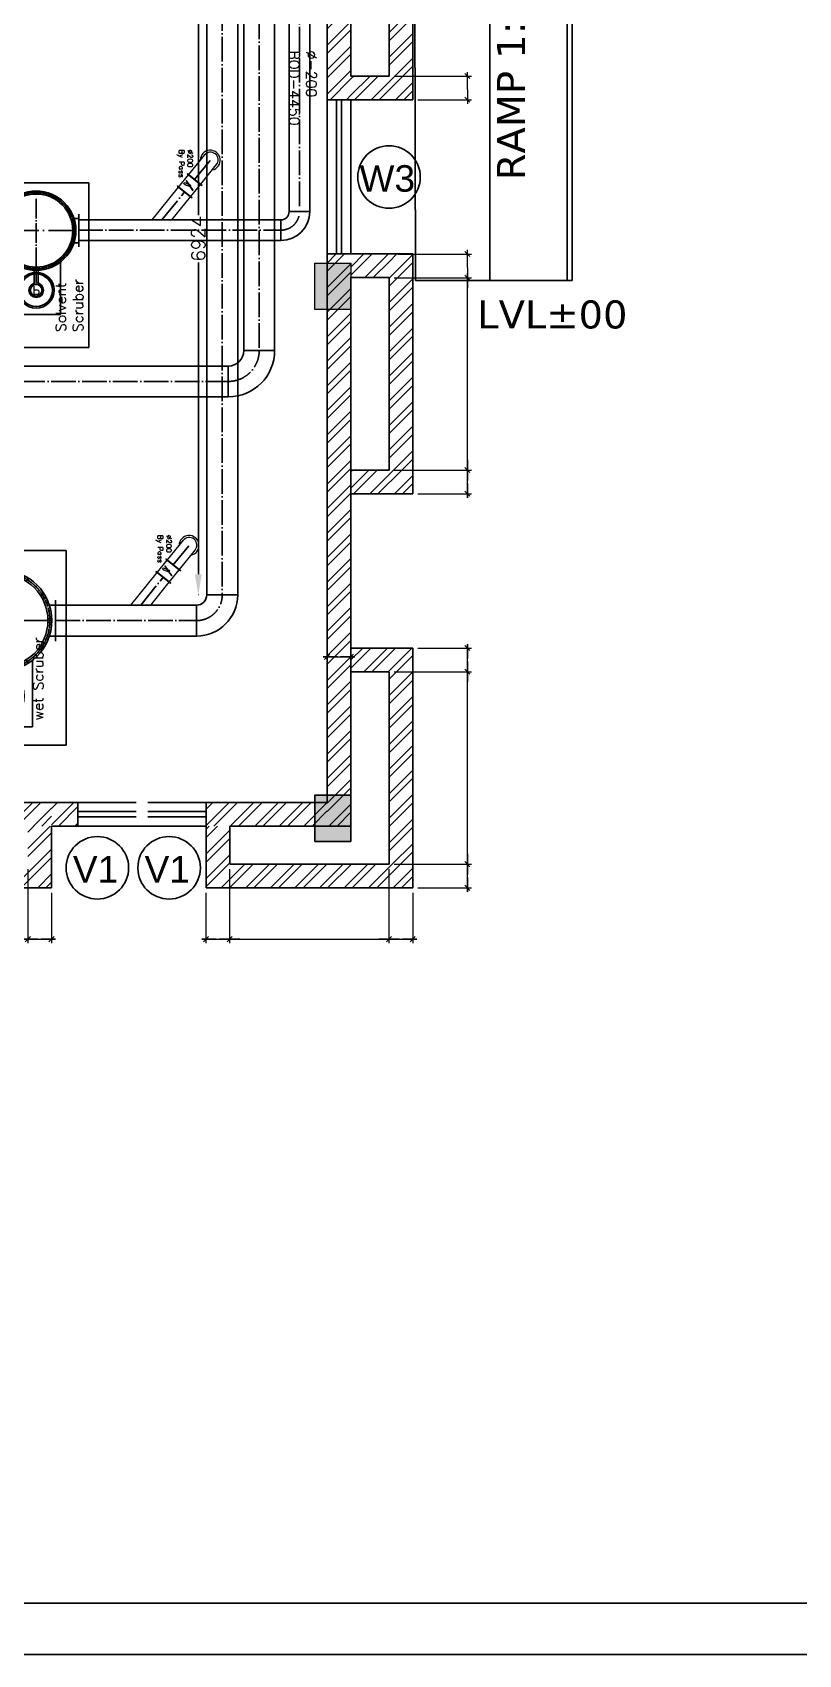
# Model space of a CAD drawing. Header units: millimetres. Extents: x 1731 to 55573, y 1167 to 54427.
# Drawn here: x 27305 to 34746, y 1167 to 16934 of the extents above; entities that cross this region are included whole.
import ezdxf

# ---------------------------------------------------------------- set-up
doc = ezdxf.new("R2010")
doc.units = ezdxf.units.MM
for name, pattern in [('ACAD_ISO04W100', [30, 24, -3, 0, -3]), ('CENTER', [2, 1.25, -0.25, 0.25, -0.25]), ('CENTER2', [1.125, 0.75, -0.125, 0.125, -0.125])]:
    doc.linetypes.add(name, pattern=pattern)
for name, color, linetype, lineweight in [('COL', 121, 'Continuous', 0), ('DIM 12', 2, 'Continuous', 9), ('EX-PP-FRP DUCT', 1, 'Continuous', 18)]:
    doc.layers.add(name, color=color, linetype=linetype, lineweight=lineweight)
for name, color, linetype in [('EX-TXT', 7, 'Continuous'), ('EXHAUST DUICT', 1, 'Continuous'), ('FH Exhaust duct cen', 8, 'CENTER'), ('HACH', 8, 'Continuous'), ('ILA-HATCH', 8, 'Continuous'), ('RAILING', 2, 'Continuous'), ('WINDOW', 4, 'Continuous')]:
    doc.layers.add(name, color=color, linetype=linetype)
doc.styles.add('arial', font='arialbd.ttf', dxfattribs={"height": 0.25})
doc.styles.add('ISTD', font='verdana.ttf', dxfattribs={"height": 300})
doc.styles.add('Legend', font='romant.shx')
doc.styles.add('ROMANS', font='romans.shx')
doc.styles.get("Standard").update_dxf_attribs({"font": 'arial.ttf'})
doc.dimstyles.new('CGMP CP LINE', dxfattribs={"dimtxt": 130, "dimasz": 200, "dimexe": 0.18, "dimexo": 0.0625, "dimgap": 0.09, "dimtad": 0, "dimdec": 0, "dimzin": 0, "dimdsep": 46, "dimtxsty": 'ROMANS', "dimcen": 0.09, "dimclrd": 1, "dimclre": 251, "dimadec": 0, "dimazin": 0, "dimtfac": 1, "dimtdec": 0, "dimtofl": 0, "dimtmove": 0, "dimatfit": 3, "dimfxl": 0.18, "dimtolj": 1, "dimtzin": 0, "dimlwd": -1, "dimlwe": 5, "dimarcsym": 0})
doc.dimstyles.new('GRID', dxfattribs={"dimtxt": 0.25, "dimasz": 400, "dimexe": 40, "dimexo": 50, "dimgap": 1.2, "dimtad": 0, "dimdec": 0, "dimrnd": 5, "dimzin": 0, "dimdsep": 46, "dimtxsty": 'arial', "dimblk": 'TCKA', "dimcen": 1, "dimclrd": 251, "dimclre": 251, "dimclrt": 3, "dimadec": 0, "dimazin": 0, "dimtfac": 1, "dimtdec": 0, "dimtix": 1, "dimtmove": 1, "dimatfit": 3, "dimfxl": 1, "dimtvp": 1, "dimtolj": 1, "dimtzin": 0, "dimlwd": 5, "dimlwe": 5, "dimarcsym": 0})
pattern_1 = [(45, (-2102322.3, 904690.87), (-119.324269, 119.324269), []), (45, (-2102242.75, 904690.87), (-119.324269, 119.324269), [])]
pattern_2 = [(45, (-4044702.46, 754160.27), (-119.324269, 119.324269), []), (45, (-4044622.91, 754160.27), (-119.324269, 119.324269), [])]
pattern_3 = [(45, (-726267.69, -4092399.46), (-119.324269, 119.324269), []), (45, (-726188.14, -4092399.46), (-119.324269, 119.324269), [])]

# ---------------------------------------------------------------- blocks, each defined once
blk = doc.blocks.new('TCKA')
blk.add_line((-1, 0), (0.39, 0))
at = {"color": 1}
blk.add_line((-0.25, -0.25), (0.25, 0.25), dxfattribs=at)
blk = doc.blocks.new('*D105')
at = {"layer": 'Defpoints', "color": 0, "ltscale": 12, "transparency": 16777216}
for p in [(30168, 10849), (30398, 10865), (30398, 10849)]:
    blk.add_point(p, dxfattribs=at)
at = {"layer": 'WINDOW', "color": 251, "lineweight": 5, "ltscale": 12, "transparency": 16777216}
for p, q in [((30168, 10899), (30168, 10905)), ((30398, 10899), (30398, 10905)), ((30268, 10865), (30298, 10865))]:
    blk.add_line(p, q, dxfattribs=at)
at = {"layer": 'WINDOW', "color": 251, "lineweight": 5, "ltscale": 12, "transparency": 16777216, "xscale": 100, "yscale": 100, "zscale": 100, "rotation": 180}
blk.add_blockref('TCKA', (30168, 10865), dxfattribs=at)
at = {"layer": 'WINDOW', "color": 251, "lineweight": 5, "ltscale": 12, "transparency": 16777216, "xscale": 100, "yscale": 100, "zscale": 100}
blk.add_blockref('TCKA', (30398, 10865), dxfattribs=at)
at = {"layer": 'WINDOW', "color": 3, "ltscale": 12, "transparency": 16777216, "insert": (30283, 10866), "char_height": 0.25, "attachment_point": 5, "style": 'arial'}
blk.add_mtext('\\A1;230', dxfattribs=at)
blk = doc.blocks.new('*D129')
at = {"layer": 'Defpoints', "color": 0, "ltscale": 12, "transparency": 16777216}
for p in [(27260, 8850), (27490, 8620), (27490, 8120)]:
    blk.add_point(p, dxfattribs=at)
at = {"layer": 'WINDOW', "color": 251, "lineweight": 5, "ltscale": 12, "transparency": 16777216}
for p, q in [((27260, 8800), (27260, 8080)), ((27490, 8570), (27490, 8080)), ((27360, 8120), (27390, 8120))]:
    blk.add_line(p, q, dxfattribs=at)
at = {"layer": 'WINDOW', "color": 251, "lineweight": 5, "ltscale": 12, "transparency": 16777216, "xscale": 100, "yscale": 100, "zscale": 100, "rotation": 180}
blk.add_blockref('TCKA', (27260, 8120), dxfattribs=at)
at = {"layer": 'WINDOW', "color": 251, "lineweight": 5, "ltscale": 12, "transparency": 16777216, "xscale": 100, "yscale": 100, "zscale": 100}
blk.add_blockref('TCKA', (27490, 8120), dxfattribs=at)
at = {"layer": 'WINDOW', "color": 3, "ltscale": 12, "transparency": 16777216, "insert": (27375, 8122), "char_height": 0.25, "attachment_point": 5, "style": 'arial'}
blk.add_mtext('\\A1;230', dxfattribs=at)
blk = doc.blocks.new('*D130')
at = {"layer": 'Defpoints', "color": 0, "ltscale": 12, "transparency": 16777216}
for p in [(29220, 8850), (28990, 8620), (29220, 8120)]:
    blk.add_point(p, dxfattribs=at)
at = {"layer": 'WINDOW', "color": 251, "lineweight": 5, "ltscale": 12, "transparency": 16777216}
for p, q in [((29220, 8800), (29220, 8080)), ((28990, 8570), (28990, 8080)), ((29090, 8120), (29120, 8120))]:
    blk.add_line(p, q, dxfattribs=at)
at = {"layer": 'WINDOW', "color": 251, "lineweight": 5, "ltscale": 12, "transparency": 16777216, "xscale": 100, "yscale": 100, "zscale": 100, "rotation": 180}
blk.add_blockref('TCKA', (28990, 8120), dxfattribs=at)
at = {"layer": 'WINDOW', "color": 251, "lineweight": 5, "ltscale": 12, "transparency": 16777216, "xscale": 100, "yscale": 100, "zscale": 100}
blk.add_blockref('TCKA', (29220, 8120), dxfattribs=at)
at = {"layer": 'WINDOW', "color": 3, "ltscale": 12, "transparency": 16777216, "insert": (29105, 8122), "char_height": 0.25, "attachment_point": 5, "style": 'arial'}
blk.add_mtext('\\A1;230', dxfattribs=at)
blk = doc.blocks.new('*D131')
at = {"layer": 'Defpoints', "color": 0, "ltscale": 12, "transparency": 16777216}
for p in [(30768, 8850), (30998, 8620), (30998, 8120)]:
    blk.add_point(p, dxfattribs=at)
at = {"layer": 'WINDOW', "color": 251, "lineweight": 5, "ltscale": 12, "transparency": 16777216}
for p, q in [((30768, 8800), (30768, 8080)), ((30998, 8570), (30998, 8080)), ((30868, 8120), (30898, 8120))]:
    blk.add_line(p, q, dxfattribs=at)
at = {"layer": 'WINDOW', "color": 251, "lineweight": 5, "ltscale": 12, "transparency": 16777216, "xscale": 100, "yscale": 100, "zscale": 100, "rotation": 180}
blk.add_blockref('TCKA', (30768, 8120), dxfattribs=at)
at = {"layer": 'WINDOW', "color": 251, "lineweight": 5, "ltscale": 12, "transparency": 16777216, "xscale": 100, "yscale": 100, "zscale": 100}
blk.add_blockref('TCKA', (30998, 8120), dxfattribs=at)
at = {"layer": 'WINDOW', "color": 3, "ltscale": 12, "transparency": 16777216, "insert": (30883, 8122), "char_height": 0.25, "attachment_point": 5, "style": 'arial'}
blk.add_mtext('\\A1;230', dxfattribs=at)
blk = doc.blocks.new('*D135')
at = {"layer": 'Defpoints', "color": 0, "ltscale": 12, "transparency": 16777216}
for p in [(29220, 8850), (30768, 8850), (30768, 8120)]:
    blk.add_point(p, dxfattribs=at)
at = {"layer": 'WINDOW', "color": 251, "lineweight": 5, "ltscale": 12, "transparency": 16777216}
for p, q in [((29220, 8800), (29220, 8080)), ((30768, 8800), (30768, 8080)), ((29320, 8120), (30668, 8120))]:
    blk.add_line(p, q, dxfattribs=at)
at = {"layer": 'WINDOW', "color": 251, "lineweight": 5, "ltscale": 12, "transparency": 16777216, "xscale": 100, "yscale": 100, "zscale": 100, "rotation": 180}
blk.add_blockref('TCKA', (29220, 8120), dxfattribs=at)
at = {"layer": 'WINDOW', "color": 251, "lineweight": 5, "ltscale": 12, "transparency": 16777216, "xscale": 100, "yscale": 100, "zscale": 100}
blk.add_blockref('TCKA', (30768, 8120), dxfattribs=at)
at = {"layer": 'WINDOW', "color": 3, "ltscale": 12, "transparency": 16777216, "insert": (29994, 8122), "char_height": 0.25, "attachment_point": 5, "style": 'arial'}
blk.add_mtext('\\A1;1550', dxfattribs=at)
blk = doc.blocks.new('*D137')
at = {"layer": 'Defpoints', "color": 0, "ltscale": 12, "transparency": 16777216}
for p in [(30768, 8850), (31529, 8850), (30998, 8620)]:
    blk.add_point(p, dxfattribs=at)
at = {"layer": 'WINDOW', "color": 251, "lineweight": 5, "ltscale": 12, "transparency": 16777216}
for p, q in [((30818, 8850), (31569, 8850)), ((31529, 8720), (31529, 8750)), ((31048, 8620), (31569, 8620))]:
    blk.add_line(p, q, dxfattribs=at)
at = {"layer": 'WINDOW', "color": 251, "lineweight": 5, "ltscale": 12, "transparency": 16777216, "xscale": 100, "yscale": 100, "zscale": 100}
for p, rotation in [((31529, 8850), 90), ((31529, 8620), 270)]:
    blk.add_blockref('TCKA', p, dxfattribs=dict(at, rotation=rotation))
at = {"layer": 'WINDOW', "color": 3, "ltscale": 12, "transparency": 16777216, "insert": (31527, 8735), "char_height": 0.25, "attachment_point": 5, "rotation": 90, "style": 'arial'}
blk.add_mtext('\\A1;230', dxfattribs=at)
blk = doc.blocks.new('*D138')
at = {"layer": 'Defpoints', "color": 0, "ltscale": 12, "transparency": 16777216}
for p in [(30768, 10720), (31529, 10720), (30768, 8850)]:
    blk.add_point(p, dxfattribs=at)
at = {"layer": 'WINDOW', "color": 251, "lineweight": 5, "ltscale": 12, "transparency": 16777216}
for p, q in [((30818, 10720), (31569, 10720)), ((31529, 8950), (31529, 10620)), ((30818, 8850), (31569, 8850))]:
    blk.add_line(p, q, dxfattribs=at)
at = {"layer": 'WINDOW', "color": 251, "lineweight": 5, "ltscale": 12, "transparency": 16777216, "xscale": 100, "yscale": 100, "zscale": 100}
for p, rotation in [((31529, 10720), 90), ((31529, 8850), 270)]:
    blk.add_blockref('TCKA', p, dxfattribs=dict(at, rotation=rotation))
at = {"layer": 'WINDOW', "color": 3, "ltscale": 12, "transparency": 16777216, "insert": (31527, 9785), "char_height": 0.25, "attachment_point": 5, "rotation": 90, "style": 'arial'}
blk.add_mtext('\\A1;1870', dxfattribs=at)
blk = doc.blocks.new('*D139')
at = {"layer": 'Defpoints', "color": 0, "ltscale": 12, "transparency": 16777216}
for p in [(30998, 10950), (31529, 10950), (30768, 10720)]:
    blk.add_point(p, dxfattribs=at)
at = {"layer": 'WINDOW', "color": 251, "lineweight": 5, "ltscale": 12, "transparency": 16777216}
for p, q in [((31048, 10950), (31569, 10950)), ((31529, 10820), (31529, 10850)), ((30818, 10720), (31569, 10720))]:
    blk.add_line(p, q, dxfattribs=at)
at = {"layer": 'WINDOW', "color": 251, "lineweight": 5, "ltscale": 12, "transparency": 16777216, "xscale": 100, "yscale": 100, "zscale": 100}
for p, rotation in [((31529, 10950), 90), ((31529, 10720), 270)]:
    blk.add_blockref('TCKA', p, dxfattribs=dict(at, rotation=rotation))
at = {"layer": 'WINDOW', "color": 3, "ltscale": 12, "transparency": 16777216, "insert": (31527, 10835), "char_height": 0.25, "attachment_point": 5, "rotation": 90, "style": 'arial'}
blk.add_mtext('\\A1;230', dxfattribs=at)
blk = doc.blocks.new('*D140')
at = {"layer": 'Defpoints', "color": 0, "ltscale": 12, "transparency": 16777216}
for p in [(30768, 12680), (31529, 12680), (30998, 12450)]:
    blk.add_point(p, dxfattribs=at)
at = {"layer": 'WINDOW', "color": 251, "lineweight": 5, "ltscale": 12, "transparency": 16777216}
for p, q in [((30818, 12680), (31569, 12680)), ((31529, 12550), (31529, 12580)), ((31048, 12450), (31569, 12450))]:
    blk.add_line(p, q, dxfattribs=at)
at = {"layer": 'WINDOW', "color": 251, "lineweight": 5, "ltscale": 12, "transparency": 16777216, "xscale": 100, "yscale": 100, "zscale": 100}
for p, rotation in [((31529, 12680), 90), ((31529, 12450), 270)]:
    blk.add_blockref('TCKA', p, dxfattribs=dict(at, rotation=rotation))
at = {"layer": 'WINDOW', "color": 3, "ltscale": 12, "transparency": 16777216, "insert": (31527, 12565), "char_height": 0.25, "attachment_point": 5, "rotation": 90, "style": 'arial'}
blk.add_mtext('\\A1;230', dxfattribs=at)
blk = doc.blocks.new('*D141')
at = {"layer": 'Defpoints', "color": 0, "ltscale": 12, "transparency": 16777216}
for p in [(30768, 14550), (31529, 14550), (30768, 12680)]:
    blk.add_point(p, dxfattribs=at)
at = {"layer": 'WINDOW', "color": 251, "lineweight": 5, "ltscale": 12, "transparency": 16777216}
for p, q in [((30818, 14550), (31569, 14550)), ((31529, 12780), (31529, 14450)), ((30818, 12680), (31569, 12680))]:
    blk.add_line(p, q, dxfattribs=at)
at = {"layer": 'WINDOW', "color": 251, "lineweight": 5, "ltscale": 12, "transparency": 16777216, "xscale": 100, "yscale": 100, "zscale": 100}
for p, rotation in [((31529, 14550), 90), ((31529, 12680), 270)]:
    blk.add_blockref('TCKA', p, dxfattribs=dict(at, rotation=rotation))
at = {"layer": 'WINDOW', "color": 3, "ltscale": 12, "transparency": 16777216, "insert": (31527, 13615), "char_height": 0.25, "attachment_point": 5, "rotation": 90, "style": 'arial'}
blk.add_mtext('\\A1;1870', dxfattribs=at)
blk = doc.blocks.new('*D142')
at = {"layer": 'Defpoints', "color": 0, "ltscale": 12, "transparency": 16777216}
for p in [(30807, 14780), (31529, 14780), (30768, 14550)]:
    blk.add_point(p, dxfattribs=at)
at = {"layer": 'DIM 12', "color": 251, "lineweight": 5, "ltscale": 12, "transparency": 16777216}
for p, q in [((30857, 14780), (31569, 14780)), ((31529, 14650), (31529, 14680)), ((30818, 14550), (31569, 14550))]:
    blk.add_line(p, q, dxfattribs=at)
at = {"layer": 'DIM 12', "color": 251, "lineweight": 5, "ltscale": 12, "transparency": 16777216, "xscale": 100, "yscale": 100, "zscale": 100}
for p, rotation in [((31529, 14780), 90), ((31529, 14550), 270)]:
    blk.add_blockref('TCKA', p, dxfattribs=dict(at, rotation=rotation))
at = {"layer": 'DIM 12', "color": 3, "ltscale": 12, "transparency": 16777216, "insert": (31527, 14665), "char_height": 0.25, "attachment_point": 5, "rotation": 90, "style": 'arial'}
blk.add_mtext('\\A1;230', dxfattribs=at)
blk = doc.blocks.new('*D143')
at = {"layer": 'Defpoints', "color": 0, "ltscale": 12, "transparency": 16777216}
for p in [(30768, 16510), (31529, 16510), (30998, 16280)]:
    blk.add_point(p, dxfattribs=at)
at = {"layer": 'DIM 12', "color": 251, "lineweight": 5, "ltscale": 12, "transparency": 16777216}
for p, q in [((30818, 16510), (31569, 16510)), ((31529, 16380), (31529, 16410)), ((31048, 16280), (31569, 16280))]:
    blk.add_line(p, q, dxfattribs=at)
at = {"layer": 'DIM 12', "color": 251, "lineweight": 5, "ltscale": 12, "transparency": 16777216, "xscale": 100, "yscale": 100, "zscale": 100}
for p, rotation in [((31529, 16510), 90), ((31529, 16280), 270)]:
    blk.add_blockref('TCKA', p, dxfattribs=dict(at, rotation=rotation))
at = {"layer": 'DIM 12', "color": 3, "ltscale": 12, "transparency": 16777216, "insert": (31527, 16395), "char_height": 0.25, "attachment_point": 5, "rotation": 90, "style": 'arial'}
blk.add_mtext('\\A1;230', dxfattribs=at)
blk = doc.blocks.new('sc-01')
at = {"color": 5}
for p, q in [((1053699, 194303), (1053699, 194953)), ((1054299, 194953), (1053699, 194953)), ((1054299, 194303), (1054299, 194953)), ((1053984, 194369), (1053982, 194406)), ((1054015, 194369), (1054016, 194406)), ((1053761, 194301), (1053741, 194332)), ((1053761, 194301), (1053741, 194332)), ((1053788, 194316), (1053770, 194349)), ((1054211, 194316), (1054228, 194349)), ((1054238, 194301), (1054258, 194332)), ((1054238, 194301), (1054258, 194332)), ((1053477, 194119), (1053477, 193719)), ((1053602, 194130), (1053569, 194148)), ((1053602, 194130), (1053569, 194148)), ((1053618, 194157), (1053586, 194177)), ((1053618, 194157), (1053586, 194177)), ((1054381, 194157), (1054413, 194177)), ((1054381, 194157), (1054413, 194177)), ((1054397, 194130), (1054430, 194148)), ((1054397, 194130), (1054430, 194148)), ((1054521, 194119), (1054521, 193719)), ((1053477, 194069), (1053536, 194069)), ((1053550, 193935), (1053512, 193936)), ((1053550, 193935), (1053512, 193936)), ((1054449, 193935), (1054487, 193936)), ((1054449, 193935), (1054487, 193936)), ((1054521, 194069), (1054463, 194069)), ((1053550, 193903), (1053512, 193902)), ((1053550, 193903), (1053512, 193902)), ((1054449, 193903), (1054487, 193902)), ((1054449, 193903), (1054487, 193902)), ((1053477, 193769), (1053536, 193769)), ((1053602, 193708), (1053569, 193690)), ((1053602, 193708), (1053569, 193690)), ((1053618, 193681), (1053586, 193661)), ((1053618, 193681), (1053586, 193661)), ((1054381, 193681), (1054413, 193661)), ((1054381, 193681), (1054413, 193661)), ((1054397, 193708), (1054430, 193690)), ((1054397, 193708), (1054430, 193690)), ((1054521, 193769), (1054463, 193769)), ((1053761, 193537), (1053741, 193506)), ((1053761, 193537), (1053741, 193506)), ((1053788, 193522), (1053770, 193489)), ((1053788, 193522), (1053770, 193489)), ((1053984, 193469), (1053982, 193432)), ((1053984, 193469), (1053982, 193432)), ((1054015, 193469), (1054016, 193432)), ((1054015, 193469), (1054016, 193432)), ((1054211, 193522), (1054228, 193489)), ((1054211, 193522), (1054228, 193489)), ((1054238, 193537), (1054258, 193506)), ((1054238, 193537), (1054258, 193506))]:
    blk.add_line(p, q, dxfattribs=at)
at = {"color": 7}
for p, q in [((1053974, 194567), (1053974, 194406)), ((1054024, 194567), (1054024, 194406))]:
    blk.add_line(p, q, dxfattribs=at)
for radius in [220, 200, 89.8, 71.3]:
    blk.add_circle((1053999, 194653), radius)
at = {"color": 5}
for radius in [488, 450]:
    blk.add_circle((1053999, 193919), radius, dxfattribs=at)
at = {"color": 7, "linetype": 'CENTER2'}
blk.add_circle((1053999, 193919), 469, dxfattribs=at)
at = {"ltscale": 0.15}
for centre in [(1053668, 194250), (1053668, 194250), (1053739, 194309), (1053739, 194309), (1053820, 194352), (1053908, 194379), (1053999, 194388), (1054091, 194379), (1054179, 194352), (1054260, 194309), (1054260, 194309), (1054331, 194250), (1054331, 194250), (1053566, 194098), (1053566, 194098), (1053610, 194179), (1053610, 194179), (1054389, 194179), (1054389, 194179), (1054432, 194098), (1054432, 194098), (1053540, 194010), (1053540, 194010), (1054459, 194010), (1054459, 194010), (1053531, 193919), (1053531, 193919), (1053540, 193828), (1053540, 193828), (1054459, 193828), (1054459, 193828), (1054468, 193919), (1054468, 193919), (1053566, 193740), (1053566, 193740), (1053610, 193659), (1053610, 193659), (1054389, 193659), (1054389, 193659), (1054432, 193740), (1054432, 193740), (1053668, 193588), (1053668, 193588), (1053739, 193529), (1053739, 193529), (1053820, 193486), (1053820, 193486), (1053908, 193459), (1053908, 193459), (1054091, 193459), (1054091, 193459), (1054179, 193486), (1054179, 193486), (1054260, 193529), (1054260, 193529), (1054331, 193588), (1054331, 193588), (1053999, 193450), (1053999, 193450)]:
    blk.add_circle(centre, 3.75, dxfattribs=at)
at = {"layer": 'EXHAUST DUICT', "color": 0, "linetype": 'ACAD_ISO04W100', "ltscale": 10}
blk.add_line((1053999, 194369), (1053999, 193469), dxfattribs=at)
at = {"layer": 'EXHAUST DUICT', "color": 0, "linetype": 'ACAD_ISO04W100', "ltscale": 20}
blk.add_line((1053549, 193919), (1054449, 193919), dxfattribs=at)
at = {"layer": 'FH Exhaust duct cen', "color": 2, "ltscale": 20}
blk.add_line((1053999, 194406), (1053999, 194563), dxfattribs=at)
at = {"layer": 'EX-TXT', "color": 7, "insert": (1053958, 194703), "char_height": 100, "attachment_point": 1, "style": 'Legend'}
blk.add_mtext_dynamic_manual_height_columns('P', width=798.12, gutter_width=1, heights=[0], dxfattribs=at)
blk = doc.blocks.new('A$C22963781')
at = {"color": 44, "linetype": 'Continuous'}
for p, q in [((40, 245, 2), (40, 237, 2)), ((40, -71, 2), (40, -63, 2))]:
    blk.add_line(p, q, dxfattribs=at)
at = {"color": 44}
for p, q in [((40, 245, 2), (407, 245, 2)), ((40, 237, 2), (407, 237, 2)), ((73, -63, 2), (73, 237, 2)), ((373, -63, 2), (373, 237, 2)), ((407, 237, 2), (407, 245, 2)), ((40, -63, 2), (407, -63, 2)), ((40, -71, 2), (407, -71, 2)), ((407, -63, 2), (407, -71, 2))]:
    blk.add_line(p, q, dxfattribs=at)
at = {"color": 44, "elevation": 2}
blk.add_lwpolyline([(110, 118), (327, 52), (330, 63), (113, 129)], close=True, dxfattribs=at)
at = {"color": 44}
for centre, major_axis, start_param, end_param in [((118, 59, 2), (-2.19, 8.18), 0.243958, 1.764784), ((218, -127, 2), (-57, 212), 6.085775, 6.516036), ((101, 266, 2), (-212, -57), 1.391022, 1.821283), ((223, 89, 2), (-18.8, -5), 4.45059, 10.733775)]:
    blk.add_ellipse(centre, major_axis=major_axis, ratio=1, start_param=start_param, end_param=end_param, dxfattribs=at)
at = {"color": 44, "extrusion": (0, 0, -1)}
blk.add_ellipse((118, 56, 2), major_axis=(-4.68, 7.73), ratio=0.9277, start_param=3.606884, end_param=5.067435, dxfattribs=at)
blk = doc.blocks.new('*D148')
at = {"color": 251, "linetype": 'Continuous', "lineweight": 5, "transparency": 16777216}
for p, q in [((28916, 18390), (28915, 18390)), ((28916, 11467), (28915, 11467))]:
    blk.add_line(p, q, dxfattribs=at)
at = {"color": 1, "transparency": 16777216}
for p, q in [((28916, 18190), (28916, 15158)), ((28916, 11667), (28916, 14699))]:
    blk.add_line(p, q, dxfattribs=at)
for points in [[(28882, 18190), (28949, 18190), (28916, 18390)], [(28882, 11667), (28949, 11667), (28916, 11467)]]:
    blk.add_solid(points, dxfattribs=at)
at = {"layer": 'Defpoints', "color": 0, "transparency": 16777216}
for p in [(28998, 18390, 99), (28916, 11467), (28998, 11467, 99)]:
    blk.add_point(p, dxfattribs=at)
at = {"color": 0, "transparency": 16777216, "insert": (28916, 14929), "char_height": 130, "attachment_point": 5, "rotation": 90, "style": 'ROMANS'}
blk.add_mtext('\\A1;6924', dxfattribs=at)

msp = doc.modelspace()

# ---------------------------------------------------------------- hatches: boundary and pattern name
at = {"layer": 'HACH', "ltscale": 1000}
h = msp.add_hatch(color=256, dxfattribs=at)
h.dxf.hatch_style = 1
h.paths.add_polyline_path([(30398.2, 14240.2), (30048.2, 14240.2), (30048.2, 14690.2), (30398.2, 14690.2)])
at = {"layer": 'ILA-HATCH', "ltscale": 12}
h = msp.add_hatch(dxfattribs=at)
h.set_pattern_fill('ANSI32', color=256, scale=450)
h.set_pattern_definition(pattern_3)
h.paths.add_polyline_path([(30768.2, 16510.2), (30768.2, 23673.9), (30998.2, 23673.9), (30998.2, 16510.2)])
h = msp.add_hatch(dxfattribs=at)
h.set_pattern_fill('ANSI32', color=256, scale=450)
h.set_pattern_definition(pattern_3)
h.paths.add_polyline_path([(30168.2, 16280.2), (30168.2, 17080.2), (30398.2, 17080.2), (30398.2, 16280.2)])
h = msp.add_hatch(dxfattribs=at)
h.set_pattern_fill('ANSI32', color=256, scale=450)
h.set_pattern_definition(pattern_3)
h.paths.add_polyline_path([(30998.2, 16280.2), (30998.2, 16510.2), (30398.2, 16510.2), (30398.2, 16280.2)])
h = msp.add_hatch(dxfattribs=at)
h.set_pattern_fill('ANSI32', color=256, scale=450)
h.set_pattern_definition(pattern_3)
h.paths.add_polyline_path([(30768.2, 14550.2), (30768.2, 14780.2), (30398.2, 14780.2), (30398.2, 14550.2)])
at = {"layer": 'WINDOW', "ltscale": 12}
h = msp.add_hatch(dxfattribs=at)
h.set_pattern_fill('ANSI32', color=8, scale=450)
h.set_pattern_definition([(45, (-3068397.1, 810632.52), (-119.324269, 119.324269), []), (45, (-3068317.55, 810632.52), (-119.324269, 119.324269), [])])
h.paths.add_polyline_path([(30168.2, 17080.2), (30398.2, 17080.2), (30398.2, 23520.2), (30168.2, 23520.2)])
h.paths.add_polyline_path([(30398.2, 14780.2), (30168.2, 14780.2), (30168.2, 9220.2), (30398.2, 9220.2)])
h = msp.add_hatch(dxfattribs=at)
h.set_pattern_fill('ANSI32', color=8, scale=450)
h.set_pattern_definition(pattern_3)
h.paths.add_polyline_path([(30768.2, 12680.2), (30768.2, 14780.2), (30998.2, 14780.2), (30998.2, 12680.2)])
h = msp.add_hatch(dxfattribs=at)
h.set_pattern_fill('ANSI32', color=8, scale=450)
h.set_pattern_definition(pattern_3)
h.paths.add_polyline_path([(30998.2, 12450.2), (30998.2, 12680.2), (30398.2, 12680.2), (30398.2, 12450.2)])
h = msp.add_hatch(dxfattribs=at)
h.set_pattern_fill('ANSI32', color=8, scale=450)
h.set_pattern_definition(pattern_3)
h.paths.add_polyline_path([(30768.2, 10720.2), (30768.2, 10950.2), (30398.2, 10950.2), (30398.2, 10720.2)])
h = msp.add_hatch(dxfattribs=at)
h.set_pattern_fill('ANSI32', color=8, scale=450)
h.set_pattern_definition(pattern_3)
h.paths.add_polyline_path([(30768.2, 8850.2), (30768.2, 10950.2), (30998.2, 10950.2), (30998.2, 8850.2)])
h = msp.add_hatch(color=8, dxfattribs=at)
h.dxf.hatch_style = 1
h.paths.add_polyline_path([(30398.2, 9070.2), (30048.2, 9070.2), (30048.2, 9520.2), (30398.2, 9520.2)])
h = msp.add_hatch(dxfattribs=at)
h.set_pattern_fill('ANSI32', color=8, scale=450)
h.set_pattern_definition(pattern_1)
h.paths.add_polyline_path([(27490.5, 9220.2), (27490.5, 9450.2), (25160.5, 9450.2), (25160.5, 9220.2)])
h = msp.add_hatch(dxfattribs=at)
h.set_pattern_fill('ANSI32', color=8, scale=450)
h.set_pattern_definition(pattern_2)
h.paths.add_polyline_path([(27490.5, 9220.2), (27745.8, 9220.2), (27745.8, 9450.2), (27490.5, 9450.2)])
h = msp.add_hatch(dxfattribs=at)
h.set_pattern_fill('ANSI32', color=8, scale=450)
h.set_pattern_definition(pattern_1)
h.paths.add_polyline_path([(28990.5, 9220.2), (30168.2, 9220.2), (30168.2, 9450.2), (28990.5, 9450.2)])
h = msp.add_hatch(dxfattribs=at)
h.set_pattern_fill('ANSI32', color=8, scale=450)
h.set_pattern_definition(pattern_2)
h.paths.add_polyline_path([(25160.5, 8620.2), (27260.5, 8620.2), (27260.5, 8850.2), (25160.5, 8850.2)])
h.paths.add_polyline_path([(27260.5, 9220.2), (27490.5, 9220.2), (27490.5, 8620.2), (27260.5, 8620.2)])
h.paths.add_polyline_path([(25160.5, 9220.2), (25390.5, 9220.2), (25390.5, 8850.2), (25160.5, 8850.2)])
h = msp.add_hatch(dxfattribs=at)
h.set_pattern_fill('ANSI32', color=8, scale=450)
h.set_pattern_definition(pattern_3)
h.paths.add_polyline_path([(28990.5, 8620.2), (28990.5, 9220.2), (29220.5, 9220.2), (29220.5, 8620.2)])
h = msp.add_hatch(dxfattribs=at)
h.set_pattern_fill('ANSI32', color=8, scale=450)
h.set_pattern_definition(pattern_3)
h.paths.add_polyline_path([(30998.2, 8620.2), (30998.2, 8850.2), (29220.5, 8850.2), (29220.5, 8620.2)])

# ---------------------------------------------------------------- linework, layer by layer
at = {"color": 7}
for points in [[(1731.4, 54427.2), (55572.9, 54427.2), (55572.9, 1166.8), (1731.4, 1166.8)], [(2231.4, 53927.2), (55072.9, 53927.2), (55072.9, 1666.8), (2231.4, 1666.8)]]:
    msp.add_lwpolyline(points, close=True, dxfattribs=at)
at = {"layer": 'COL', "ltscale": 1000, "elevation": 99}
msp.add_lwpolyline([(30398.2, 14240.2), (30048.2, 14240.2), (30048.2, 14690.2), (30398.2, 14690.2)], close=True, dxfattribs=at)
at = {"layer": 'EX-PP-FRP DUCT'}
for p, q in [((28822.6, 15552.5, 99), (28978.2, 15745, 99)), ((28939.3, 15458.2, 99), (29090.5, 15645.2, 99)), ((28466.5, 15111.8, 99), (28723.2, 15429.5, 99)), ((28659.4, 15111.8, 99), (28839.9, 15335.2, 99)), ((28616.3, 11807.4, 99), (28771.9, 11999.9, 99)), ((28732.9, 11713.1, 99), (28884.1, 11900.2, 99)), ((28260.2, 11366.8, 99), (28516.9, 11684.5, 99)), ((28453, 11366.8, 99), (28633.6, 11590.2, 99))]:
    msp.add_line(p, q, dxfattribs=at)
for centre in [(29032, 15692.2, 99), (28825.7, 11947.2, 99)]:
    msp.add_arc(centre, 96.8, 281.83993, 180.2703, dxfattribs=at)
for centre in [(29032, 15692.2, 99), (28825.7, 11947.2, 99)]:
    msp.add_ellipse(centre, major_axis=(-41.3, -66.3), ratio=0.9596274, start_param=1.4523254, end_param=4.593918, dxfattribs=at)
at = {"layer": 'EXHAUST DUICT', "color": 1}
for p, q in [((29798.2, 40694.6, 99), (29798.2, 15191.8, 99)), ((29998.2, 40694.6, 99), (29998.2, 15191.8, 99)), ((29357.1, 20709.4, 99), (29357.1, 13841.3, 99)), ((29657.1, 20709.4, 99), (29657.1, 13841.3, 99)), ((28998.1, 18390.5, 99), (28998.1, 11466.8, 99)), ((29298.1, 18390.5, 99), (29298.1, 11466.8, 99)), ((29798.2, 15191.8, 99), (29998.2, 15191.8, 99)), ((27747.3, 15111.8, 99), (29718.2, 15111.8, 99)), ((29718.2, 15111.8, 99), (29718.2, 14911.8, 99)), ((27747.3, 14911.8, 99), (29718.2, 14911.8, 99)), ((27747.3, 14911.8, 99), (28656.7, 14911.8, 99)), ((29357.1, 13841.3, 99), (29657.1, 13841.3, 99)), ((21784.4, 13691.3, 99), (29207.1, 13691.3, 99)), ((29207.1, 13691.3, 99), (29207.1, 13391.3, 99)), ((21784.4, 13391.3, 99), (29207.1, 13391.3, 99)), ((27527.5, 11366.8, 99), (28898.1, 11366.8, 99)), ((28898.1, 11366.8, 99), (28898.1, 11066.8, 99)), ((28898.1, 11366.8, 99), (28898.1, 11066.8, 99)), ((28998.1, 11466.8, 99), (29298.1, 11466.8, 99)), ((27527.5, 11066.8, 99), (28898.1, 11066.8, 99))]:
    msp.add_line(p, q, dxfattribs=at)
at = {"layer": 'EXHAUST DUICT', "color": 0, "linetype": 'ACAD_ISO04W100', "ltscale": 10}
for p, q in [((29898.2, 40694.6, 99), (29898.2, 15191.8, 99)), ((29507.1, 20709.4, 99), (29507.1, 13841.3, 99)), ((29148.1, 18390.5, 99), (29148.1, 11466.8, 99)), ((28878.9, 15503, 99), (29032.1, 15692.2, 99)), ((28562.4, 15111.8, 99), (28784.5, 15386.4, 99)), ((27747.3, 15011.8, 99), (28656.7, 15011.8, 99)), ((27747.3, 15011.8, 99), (29718.2, 15011.8, 99)), ((21784.4, 13541.3, 99), (29207.1, 13541.3, 99)), ((28672.6, 11757.9, 99), (28825.8, 11947.1, 99)), ((28356.1, 11366.8, 99), (28578.2, 11641.3, 99)), ((27527.5, 11216.8, 99), (28898.1, 11216.8, 99))]:
    msp.add_line(p, q, dxfattribs=at)
at = {"layer": 'EXHAUST DUICT', "color": 7, "elevation": 99}
for points in [[(26850.5, 15471.7), (27850.8, 15471.7), (27850.8, 13871.5), (26850.5, 13871.5)], [(26431.3, 11897.3), (27631, 11897.3), (27631, 10007.6), (26431.3, 10007.6)]]:
    msp.add_lwpolyline(points, close=True, dxfattribs=at)
at = {"layer": 'EXHAUST DUICT', "color": 1}
for centre, radius in [((29718.2, 15191.8, 99), 80), ((29718.2, 15191.8, 99), 280), ((29207.1, 13841.3, 99), 150), ((29207.1, 13841.3, 99), 450), ((28898.1, 11466.8, 99), 100), ((28898.1, 11466.8, 99), 400), ((28898.1, 11466.8, 99), 100), ((28898.1, 11466.8, 99), 400)]:
    msp.add_arc(centre, radius, 270, 0, dxfattribs=at)
at = {"layer": 'EXHAUST DUICT', "color": 0, "linetype": 'ACAD_ISO04W100', "ltscale": 10}
for centre, radius in [((29718.2, 15191.8, 99), 180), ((29207.1, 13841.3, 99), 300), ((28898.1, 11466.8, 99), 250), ((28898.1, 11466.8, 99), 250)]:
    msp.add_arc(centre, radius, 270, 0, dxfattribs=at)
at = {"layer": 'RAILING', "color": 7, "ltscale": 12}
for p, q in [((30168.2, 23673.9, 99), (30168.2, 16280.2, 99)), ((30998.2, 16280.2, 99), (30998.2, 23673.9, 99)), ((30768.2, 16510.2, 99), (30768.2, 23443.9, 99)), ((30398.2, 16510.2, 99), (30768.2, 16510.2, 99)), ((30998.2, 16280.2, 99), (30168.2, 16280.2, 99)), ((30998.2, 14780.2, 99), (30168.2, 14780.2, 99)), ((30768.2, 14550.2, 99), (30398.2, 14550.2, 99))]:
    msp.add_line(p, q, dxfattribs=at)
at = {"layer": 'RAILING', "color": 7, "ltscale": 12, "elevation": 99}
msp.add_lwpolyline([(30398.2, 23443.9), (30398.2, 16510.2)], dxfattribs=at)
at = {"layer": 'WINDOW', "color": 8, "ltscale": 12}
for p, q in [((31026.9, 14521.8, 99), (30998.2, 23520.2, 99)), ((31748.2, 14521.8, 99), (31748.2, 23520.2, 99)), ((30168.2, 14780.2, 99), (30168.2, 16280.2, 99)), ((30258.2, 14780.2, 99), (30258.2, 16280.2, 99)), ((30308.2, 14780.2, 99), (30308.2, 16280.2, 99)), ((30398.2, 14780.2, 99), (30398.2, 16280.2, 99)), ((30168.2, 14780.2, 99), (30168.2, 9450.2, 99)), ((30998.2, 12450.2, 99), (30998.2, 14780.2, 99)), ((30398.2, 14550.2, 99), (30398.2, 9220.2, 99)), ((30768.2, 12680.2, 99), (30768.2, 14550.2, 99)), ((31026.9, 14521.8, 99), (32548.2, 14521.8, 99)), ((30768.2, 12680.2, 99), (30398.2, 12680.2, 99)), ((30998.2, 12450.2, 99), (30398.2, 12450.2, 99)), ((30998.2, 10950.2, 99), (30398.2, 10950.2, 99)), ((30998.2, 8620.2, 99), (30998.2, 10950.2, 99)), ((30768.2, 10720.2, 99), (30398.2, 10720.2, 99)), ((30768.2, 8850.2, 99), (30768.2, 10720.2, 99)), ((26568.2, 9450.2, 99), (27745.8, 9450.2, 99)), ((27745.8, 9220.2, 99), (27745.8, 9450.2, 99)), ((27745.8, 9450.2, 99), (28310.8, 9450.2, 99)), ((27745.8, 9360.2, 99), (28310.8, 9360.2, 99)), ((27745.8, 9310.2, 99), (28310.8, 9310.2, 99)), ((28425.6, 9450.2, 99), (28990.5, 9450.2, 99)), ((28425.6, 9360.2, 99), (28990.5, 9360.2, 99)), ((28425.6, 9310.2, 99), (28990.5, 9310.2, 99)), ((28990.5, 9450.2, 99), (30168.2, 9450.2, 99)), ((28990.5, 8620.2, 99), (28990.5, 9450.2, 99)), ((27490.5, 8620.2, 99), (27490.5, 9220.2, 99)), ((27745.8, 9220.2, 99), (27490.5, 9220.2, 99)), ((27745.8, 9220.2, 99), (28310.8, 9220.2, 99)), ((28310.8, 9220.2, 99), (28425.6, 9220.2, 99)), ((28425.6, 9220.2, 99), (28990.5, 9220.2, 99)), ((30398.2, 9220.2, 99), (29220.5, 9220.2, 99)), ((29220.5, 9220.2, 99), (29220.5, 8850.2, 99)), ((29220.5, 8850.2, 99), (30768.2, 8850.2, 99)), ((25160.5, 8620.2, 99), (27490.5, 8620.2, 99)), ((28990.5, 8620.2, 99), (30998.2, 8620.2, 99))]:
    msp.add_line(p, q, dxfattribs=at)
at = {"layer": 'WINDOW', "color": 8, "ltscale": 12, "elevation": 99}
for points in [[(30998.2, 25370.2), (32548.2, 25370.2), (32548.2, 14521.8)], [(30998.2, 25320.2), (32498.2, 25320.2), (32498.2, 14521.8)]]:
    msp.add_lwpolyline(points, dxfattribs=at)
msp.add_lwpolyline([(30398.2, 9070.2), (30048.2, 9070.2), (30048.2, 9520.2), (30398.2, 9520.2)], close=True, dxfattribs=at)
at = {"layer": 'WINDOW', "color": 8, "ltscale": 12}
for centre in [(30768.5, 15528.5, 99), (27935.4, 8813.8, 99), (28632.1, 8813.8, 99)]:
    msp.add_circle(centre, 303.7, dxfattribs=at)

# ---------------------------------------------------------------- block references
at = {"layer": 'EX-PP-FRP DUCT', "xscale": 0.499999999997769, "yscale": 0.499999999997769, "zscale": 0.499999999997769, "rotation": 321.0677955201054}
for p in [(28716.9, 15480.4, 97.9), (28510.6, 11735.4, 97.9)]:
    msp.add_blockref('A$C22963781', p, dxfattribs=at)
at = {"layer": 'EXHAUST DUICT', "color": 1, "xscale": -0.79, "yscale": 0.79, "zscale": 0.79, "rotation": 180}
msp.add_blockref('sc-01', (-805317.8, 168203.8, 99), dxfattribs=at)
at = {"layer": 'EXHAUST DUICT', "color": 1, "xscale": -1, "rotation": 180}
msp.add_blockref('sc-01', (-1026993.9, 205135.8, 99), dxfattribs=at)

# ---------------------------------------------------------------- texts
at = {"layer": 'EX-TXT', "color": 7, "attachment_point": 1, "style": 'Legend'}
for s, insert, char_height, rotation in [('%%C-200\\PBOD-4450', (30064.9, 16757.4, 99), 100, 270), ('%%C200\\PBy Pass', (28861.7, 15794, 99), 50, 270), ('Solvent Scruber ', (27530.2, 14022.3, 99), 100, 90), ('%%C200\\PBy Pass', (28655.3, 12048.9, 99), 50, 270), ('wet Scruber ', (27310.3, 10247.1, 99), 100, 90)]:
    msp.add_mtext_dynamic_manual_height_columns(s, width=798.121, gutter_width=1, heights=[0], dxfattribs=dict(at, insert=insert, char_height=char_height, rotation=rotation))
at = {"layer": 'WINDOW', "color": 8, "ltscale": 12, "insert": (32095, 15497.4, 99), "char_height": 272.16, "width": 30896.448, "attachment_point": 7, "rotation": 90, "style": 'ISTD'}
msp.add_mtext('RAMP 1:12 SLOP', dxfattribs=at)
at = {"layer": 'WINDOW', "color": 8, "ltscale": 12, "char_height": 257.76, "width": 4979.088, "attachment_point": 1}
for s, insert in [('W3', (30481.2, 15643.4, 27.5)), ('V1', (27697.5, 8928.6, 27.5)), ('V1', (28394.2, 8928.6, 27.5))]:
    msp.add_mtext(s, dxfattribs=dict(at, insert=insert))
at = {"layer": 'WINDOW', "color": 8, "ltscale": 12, "insert": (31625.3, 14051.4, 99), "char_height": 272.16, "width": 30896.448, "attachment_point": 7, "style": 'ISTD'}
msp.add_mtext('LVL%%p00', dxfattribs=at)

# ---------------------------------------------------------------- dimensions: what is measured, and where the dimension line sits
at = {"color": 7}
dim = msp.add_linear_dim(base=(28915.5, 11466.8), p1=(28998.1, 18390.5, 99), p2=(28998.1, 11466.8, 99), angle=90, dimstyle='CGMP CP LINE', override={"dimfxlon": 1, "dimarcsym": 1}, dxfattribs=at)
dim.commit()
dim.dimension.update_dxf_attribs({"geometry": '*D148', "text_midpoint": (28915.5, 14928.6)})
at = {"layer": 'DIM 12', "ltscale": 12}
for base, p1, p2, picture, middle in [((31528.7, 16510.2, 99), (30998.2, 16280.2, 99), (30768.2, 16510.2, 99), '*D143', (31527.3, 16395.2, 99)), ((31528.7, 14780.2, 99), (30768.2, 14550.2, 99), (30807, 14780.2, 99), '*D142', (31527.3, 14665.2, 99))]:
    dim = msp.add_linear_dim(base=base, p1=p1, p2=p2, angle=90, dimstyle='GRID', override={"dimtxt": 150, "dimasz": 100, "dimtad": 3, "dimpost": '\\X'}, dxfattribs=at)
    dim.commit()
    dim.dimension.update_dxf_attribs({"geometry": picture, "text_midpoint": middle})
at = {"layer": 'WINDOW', "color": 8, "ltscale": 12}
for base, p1, p2, picture, middle in [((31528.7, 14550.2, 99), (30768.2, 12680.2, 99), (30768.2, 14550.2, 99), '*D141', (31527.3, 13615.2, 99)), ((31528.7, 12680.2, 99), (30998.2, 12450.2, 99), (30768.2, 12680.2, 99), '*D140', (31527.3, 12565.2, 99)), ((31528.7, 10950.2, 99), (30768.2, 10720.2, 99), (30998.2, 10950.2, 99), '*D139', (31527.3, 10835.2, 99)), ((31528.7, 10720.2, 99), (30768.2, 8850.2, 99), (30768.2, 10720.2, 99), '*D138', (31527.3, 9785.2, 99)), ((31528.7, 8850.2, 99), (30998.2, 8620.2, 99), (30768.2, 8850.2, 99), '*D137', (31527.3, 8735.2, 99))]:
    dim = msp.add_linear_dim(base=base, p1=p1, p2=p2, angle=90, dimstyle='GRID', override={"dimtxt": 150, "dimasz": 100, "dimtad": 3, "dimpost": '\\X'}, dxfattribs=at)
    dim.commit()
    dim.dimension.update_dxf_attribs({"geometry": picture, "text_midpoint": middle})
for base, p1, p2, picture, middle in [((30398.2, 10864.6, 99), (30168.2, 10849.1, 99), (30398.2, 10849.1, 99), '*D105', (30283.2, 10865.9, 99)), ((27490.5, 8120.2, 99), (27260.5, 8850.2, 99), (27490.5, 8620.2, 99), '*D129', (27375.5, 8121.5, 99)), ((29220.5, 8120.2, 99), (28990.5, 8620.2, 99), (29220.5, 8850.2, 99), '*D130', (29105.5, 8121.5, 99)), ((30768.2, 8120.2, 99), (29220.5, 8850.2, 99), (30768.2, 8850.2, 99), '*D135', (29994.3, 8121.5, 99)), ((30998.2, 8120.2, 99), (30768.2, 8850.2, 99), (30998.2, 8620.2, 99), '*D131', (30883.2, 8121.5, 99))]:
    dim = msp.add_linear_dim(base=base, p1=p1, p2=p2, dimstyle='GRID', override={"dimtxt": 150, "dimasz": 100, "dimtad": 3, "dimpost": '\\X'}, dxfattribs=at)
    dim.commit()
    dim.dimension.update_dxf_attribs({"geometry": picture, "text_midpoint": middle})

doc.saveas('drawing.dxf')
